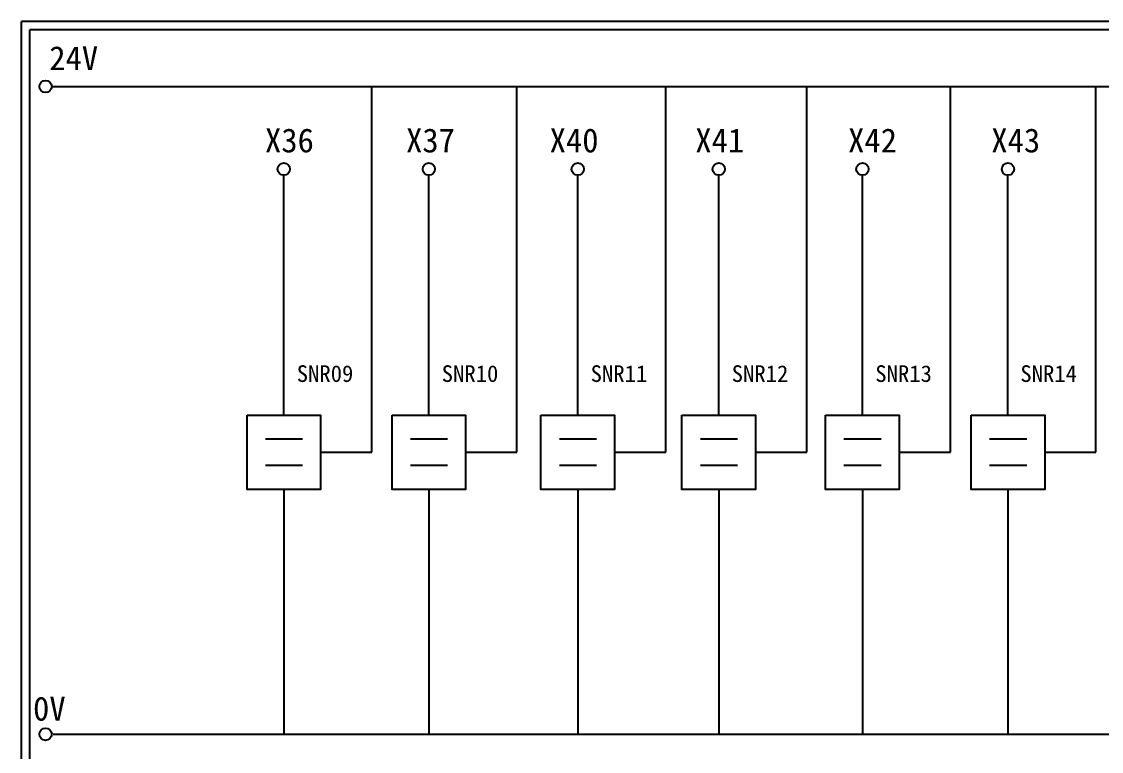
# Model space of a CAD drawing. Extents: x 325 to 612, y 3 to 207.
# Drawn here: x 325.3 to 487.5, y 97.4 to 207 of the extents above; entities that cross this region are included whole.
import ezdxf

# ---------------------------------------------------------------- set-up
doc = ezdxf.new("R2010")
doc.units = 0
doc.layers.get('0').update_dxf_attribs({"linetype": 'CONTINUOUS'})
doc.layers.add('圖框層', color=7, linetype='CONTINUOUS')
doc.layers.add('標尺寸層', color=3, linetype='CONTINUOUS')
doc.styles.add('STSL', font='KAIU.TTF')

msp = doc.modelspace()

# ---------------------------------------------------------------- linework, layer by layer
for p, q in [((377.93, 142.31), (377.93, 197.22)), ((399.71, 142.31), (399.71, 197.22)), ((422.08, 142.31), (422.08, 197.22)), ((443.26, 142.31), (443.26, 197.22)), ((464.84, 142.31), (464.84, 197.22)), ((486.71, 142.31), (486.71, 197.22)), ((364.7, 147.89), (364.7, 183.91)), ((386.49, 147.89), (386.49, 183.91)), ((408.86, 147.89), (408.86, 183.91)), ((430.04, 147.89), (430.04, 183.91)), ((451.62, 147.89), (451.62, 183.91)), ((473.49, 147.89), (473.49, 183.91)), ((370.22, 142.31), (377.93, 142.31)), ((392, 142.31), (399.71, 142.31)), ((414.37, 142.31), (422.08, 142.31)), ((435.55, 142.31), (443.26, 142.31)), ((457.13, 142.31), (464.84, 142.31)), ((479, 142.31), (486.71, 142.31)), ((364.7, 136.73), (364.7, 99.96)), ((386.49, 136.73), (386.49, 99.96)), ((408.86, 136.73), (408.86, 99.96)), ((430.04, 136.73), (430.04, 99.96)), ((451.62, 136.73), (451.62, 99.96)), ((473.49, 136.73), (473.49, 99.96))]:
    msp.add_line(p, q)
for points in [[(359.19, 147.89), (370.22, 147.89), (370.22, 136.73), (359.19, 136.73)], [(380.97, 147.89), (392, 147.89), (392, 136.73), (380.97, 136.73)], [(403.34, 147.89), (414.37, 147.89), (414.37, 136.73), (403.34, 136.73)], [(424.52, 147.89), (435.55, 147.89), (435.55, 136.73), (424.52, 136.73)], [(446.1, 147.89), (457.13, 147.89), (457.13, 136.73), (446.1, 136.73)], [(467.98, 147.89), (479, 147.89), (479, 136.73), (467.98, 136.73)]]:
    msp.add_lwpolyline(points, close=True)
at = {"layer": '圖框層', "color": 7}
for p, q in [((612.32, 206.97), (325.32, 206.97)), ((325.32, 3), (325.32, 206.97)), ((611.07, 205.72), (326.57, 205.72)), ((326.57, 4.25), (326.57, 205.72))]:
    msp.add_line(p, q, dxfattribs=at)
at = {"layer": '標尺寸層', "color": 7}
for p, q in [((329.84, 197.22), (607.44, 197.22)), ((361.94, 144.34), (367.51, 144.34)), ((383.73, 144.34), (389.29, 144.34)), ((406.1, 144.34), (411.66, 144.34)), ((427.28, 144.34), (432.85, 144.34)), ((448.85, 144.34), (454.42, 144.34)), ((470.73, 144.34), (476.3, 144.34)), ((361.94, 140.37), (367.51, 140.37)), ((383.73, 140.37), (389.29, 140.37)), ((406.1, 140.37), (411.66, 140.37)), ((427.28, 140.37), (432.85, 140.37)), ((448.85, 140.37), (454.42, 140.37)), ((470.73, 140.37), (476.3, 140.37)), ((330.05, 99.96), (607.92, 99.96))]:
    msp.add_line(p, q, dxfattribs=at)
for centre in [(328.92, 197.22), (364.7, 184.83), (386.49, 184.83), (408.86, 184.83), (430.04, 184.83), (451.62, 184.83), (473.49, 184.83), (328.92, 99.96)]:
    msp.add_circle(centre, 0.92, dxfattribs=at)

# ---------------------------------------------------------------- texts
at = {"layer": '圖框層', "color": 4, "style": 'STSL'}
for s, height, p in [('24V', 3.6, (329.47, 199.68)), ('X36', 3.6, (361.88, 187.33)), ('X37', 3.6, (383.07, 187.33)), ('X40', 3.6, (404.64, 187.33)), ('X41', 3.6, (426.52, 187.33)), ('X42', 3.6, (449.47, 187.33)), ('X43', 3.6, (470.98, 187.33)), ('SNR09', 2.5, (366.65, 152.86)), ('SNR10', 2.5, (388.43, 152.86)), ('SNR11', 2.5, (410.8, 152.86)), ('SNR12', 2.5, (431.99, 152.86)), ('SNR13', 2.5, (453.56, 152.86)), ('SNR14', 2.5, (475.35, 152.86)), ('0V', 3.6, (327.04, 102))]:
    msp.add_text(s, height=height, dxfattribs=at).set_placement(p)

doc.saveas('drawing.dxf')
